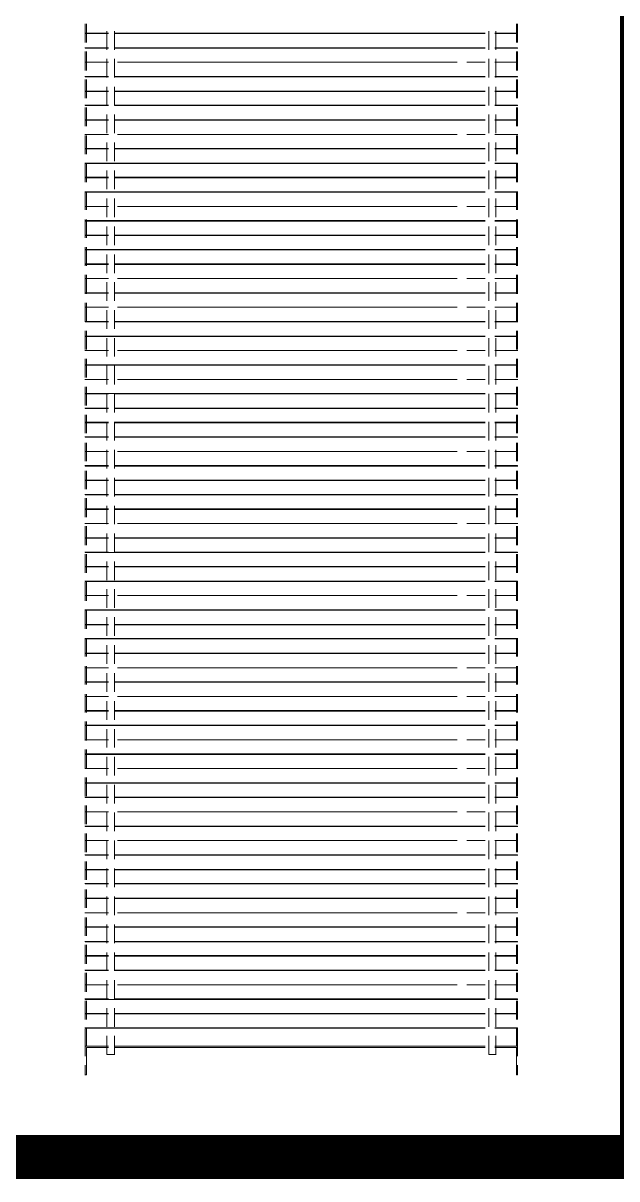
# Model space of a CAD drawing. Extents: x 1264 to 8183, y -10806 to -8316.
# Drawn here: x 1999.3 to 2059, y -8912.1 to -8795.9 of the extents above; entities that cross this region are included whole.
import ezdxf

# ---------------------------------------------------------------- set-up
doc = ezdxf.new("R2010")
doc.units = 0
doc.header["$LTSCALE"] = 200
doc.header["$MEASUREMENT"] = 0
doc.layers.get('0').update_dxf_attribs({"linetype": 'CONTINUOUS'})
doc.layers.add('SHEET', color=33, linetype='CONTINUOUS')
doc.layers.add('VCD', color=241, linetype='CONTINUOUS')

# ---------------------------------------------------------------- blocks, each defined once
blk = doc.blocks.new('A$C8c66ea1c')
at = {"layer": 'SHEET', "color": 1, "lineweight": 50, "const_width": 3}
blk.add_lwpolyline([(0, 0.027), (0, 83.837), (-117.243, 83.837), (0, 83.837), (0, 167.647), (0, 83.837), (0, 167.647), (-117.243, 167.647), (0, 167.647), (-117.243, 167.647), (-117.243, 83.837), (-117.243, 167.647), (-117.243, 83.837), (0, 83.837), (-117.243, 83.837), (0, 83.837), (0, 0.027), (-117.243, 0.027), (0, 0.027), (-117.243, 0.027)], close=True, dxfattribs=at)
at = {"layer": 'VCD', "lineweight": 9}
for points in [[(0, 83.837), (-117.243, 83.837), (-117.243, 167.647), (0, 167.647)], [(-76.091, 121.86), (-77.382, 121.86)], [(-77.382, 121.779), (-76.091, 121.779)], [(-74.181, 121.86), (-75.472, 121.86)], [(-75.472, 121.779), (-74.181, 121.779)], [(-72.298, 121.86), (-73.563, 121.86)], [(-73.563, 121.779), (-72.298, 121.779)], [(-70.389, 121.86), (-71.653, 121.86)], [(-71.653, 121.779), (-70.389, 121.779)], [(-68.479, 121.86), (-69.743, 121.86)], [(-69.743, 121.779), (-68.479, 121.779)], [(-66.569, 121.86), (-67.834, 121.86)], [(-67.834, 121.779), (-66.569, 121.779)], [(-64.66, 121.86), (-65.924, 121.86)], [(-65.924, 121.779), (-64.66, 121.779)], [(-62.75, 121.86), (-64.014, 121.86)], [(-64.014, 121.779), (-62.75, 121.779)], [(-60.84, 121.86), (-62.131, 121.86)], [(-62.131, 121.779), (-60.84, 121.779)], [(-58.931, 121.86), (-60.222, 121.86)], [(-60.222, 121.779), (-58.931, 121.779)], [(-57.048, 121.86), (-58.312, 121.86)], [(-58.312, 121.779), (-57.048, 121.779)], [(-55.138, 121.86), (-56.402, 121.86)], [(-56.402, 121.779), (-55.138, 121.779)], [(-53.229, 121.86), (-54.493, 121.86)], [(-54.493, 121.779), (-53.229, 121.779)], [(-51.319, 121.86), (-52.583, 121.86)], [(-52.583, 121.779), (-51.319, 121.779)], [(-49.409, 121.86), (-50.673, 121.86)], [(-50.673, 121.779), (-49.409, 121.779)], [(-47.5, 121.86), (-48.764, 121.86)], [(-48.764, 121.779), (-47.5, 121.779)], [(-45.59, 121.86), (-46.854, 121.86)], [(-46.854, 121.779), (-45.59, 121.779)], [(-43.68, 121.86), (-44.971, 121.86)], [(-44.971, 121.779), (-43.68, 121.779)], [(-41.771, 121.86), (-43.062, 121.86)], [(-43.062, 121.779), (-41.771, 121.779)], [(-39.888, 121.86), (-41.152, 121.86)], [(-41.152, 121.779), (-39.888, 121.779)], [(-37.978, 121.86), (-39.242, 121.86)], [(-39.242, 121.779), (-37.978, 121.779)], [(-36.069, 121.86), (-37.333, 121.86)], [(-37.333, 121.779), (-36.069, 121.779)], [(-34.159, 121.86), (-35.423, 121.86)], [(-35.423, 121.779), (-34.159, 121.779)], [(-32.249, 121.86), (-33.513, 121.86)], [(-33.513, 121.779), (-32.249, 121.779)], [(-30.34, 121.86), (-31.604, 121.86)], [(-31.604, 121.779), (-30.34, 121.779)], [(-28.43, 121.86), (-29.721, 121.86)], [(-29.721, 121.779), (-28.43, 121.779)], [(-27.811, 121.779), (-26.52, 121.779)], [(-24.637, 121.86), (-25.902, 121.86)], [(-25.902, 121.779), (-24.637, 121.779)], [(-22.728, 121.86), (-23.992, 121.86)], [(-23.992, 121.779), (-22.728, 121.779)], [(-20.818, 121.86), (-22.082, 121.86)], [(-22.082, 121.779), (-20.818, 121.779)], [(-18.908, 121.86), (-20.173, 121.86)], [(-20.173, 121.779), (-18.908, 121.779)], [(-16.999, 121.86), (-18.263, 121.86)], [(-18.263, 121.779), (-16.999, 121.779)], [(-15.089, 121.86), (-16.353, 121.86)], [(-16.353, 121.779), (-15.089, 121.779)], [(-13.179, 121.86), (-14.47, 121.86)], [(-14.47, 121.779), (-13.179, 121.779)], [(-11.27, 121.86), (-12.561, 121.86)], [(-12.561, 121.779), (-11.27, 121.779)], [(-9.387, 121.86), (-10.651, 121.86)], [(-10.651, 121.779), (-9.387, 121.779)], [(-7.558, 121.86), (-8.741, 121.86)], [(-7.558, 121.833), (-7.558, 121.887)], [(-7.558, 121.752), (-7.558, 121.806)], [(-74.746, 118.39), (-74.746, 119.655)], [(-74.746, 96.451), (-74.746, 119.298)], [(-69.824, 118.39), (-69.824, 119.655)], [(-69.824, 96.451), (-69.824, 119.298)], [(-64.902, 118.39), (-64.902, 119.655)], [(-64.902, 96.451), (-64.902, 119.298)], [(-59.98, 118.39), (-59.98, 119.655)], [(-59.98, 96.451), (-59.98, 119.298)], [(-58.016, 118.39), (-58.016, 119.655)], [(-58.016, 96.451), (-58.016, 119.298)], [(-55.058, 118.39), (-55.058, 119.655)], [(-55.058, 96.451), (-55.058, 119.298)], [(-53.094, 118.39), (-53.094, 119.655)], [(-53.094, 96.451), (-53.094, 119.298)], [(-48.172, 118.39), (-48.172, 119.655)], [(-48.172, 96.451), (-48.172, 119.298)], [(-43.25, 118.39), (-43.25, 119.655)], [(-43.25, 96.451), (-43.25, 119.298)], [(-38.328, 118.39), (-38.328, 119.655)], [(-38.328, 96.451), (-38.328, 119.298)], [(-33.406, 118.39), (-33.406, 119.655)], [(-33.406, 96.451), (-33.406, 119.298)], [(-31.442, 118.39), (-31.442, 119.655)], [(-31.442, 96.451), (-31.442, 119.298)], [(-28.484, 118.39), (-28.484, 119.655)], [(-28.484, 96.451), (-28.484, 119.298)], [(-26.52, 118.39), (-26.52, 119.655)], [(-26.52, 96.451), (-26.52, 119.298)], [(-23.562, 118.39), (-23.562, 119.655)], [(-23.562, 96.451), (-23.562, 119.298)], [(-21.598, 118.39), (-21.598, 119.655)], [(-21.598, 96.451), (-21.598, 119.298)], [(-16.676, 118.39), (-16.676, 119.655)], [(-16.676, 96.451), (-16.676, 119.298)], [(-11.754, 118.39), (-11.754, 119.655)], [(-11.754, 96.451), (-11.754, 119.298)], [(-7.558, 119.655), (-7.558, 118.39)], [(-7.558, 119.298), (-7.558, 96.451)], [(-74.746, 114.16), (-74.746, 115.425)], [(-69.824, 114.16), (-69.824, 115.425)], [(-64.902, 114.16), (-64.902, 115.425)], [(-59.98, 114.16), (-59.98, 115.425)], [(-58.016, 114.16), (-58.016, 115.425)], [(-55.058, 114.16), (-55.058, 115.425)], [(-53.094, 114.16), (-53.094, 115.425)], [(-48.172, 114.16), (-48.172, 115.425)], [(-43.25, 114.16), (-43.25, 115.425)], [(-38.328, 114.16), (-38.328, 115.425)], [(-33.406, 114.16), (-33.406, 115.425)], [(-31.442, 114.16), (-31.442, 115.425)], [(-28.484, 114.16), (-28.484, 115.425)], [(-26.52, 114.16), (-26.52, 115.425)], [(-23.562, 114.16), (-23.562, 115.425)], [(-21.598, 114.16), (-21.598, 115.425)], [(-16.676, 114.16), (-16.676, 115.425)], [(-11.754, 114.16), (-11.754, 115.425)], [(-7.558, 115.425), (-7.558, 114.16)], [(-74.746, 94.541), (-74.746, 95.805)], [(-69.824, 94.541), (-69.824, 95.805)], [(-64.902, 94.541), (-64.902, 95.805)], [(-59.98, 94.541), (-59.98, 95.805)], [(-58.016, 94.541), (-58.016, 95.805)], [(-55.058, 94.541), (-55.058, 95.805)], [(-53.094, 94.541), (-53.094, 95.805)], [(-48.172, 94.541), (-48.172, 95.805)], [(-43.25, 94.541), (-43.25, 95.805)], [(-38.328, 94.541), (-38.328, 95.805)], [(-33.406, 94.541), (-33.406, 95.805)], [(-31.442, 94.541), (-31.442, 95.805)], [(-28.484, 94.541), (-28.484, 95.805)], [(-26.52, 94.541), (-26.52, 95.805)], [(-23.562, 94.541), (-23.562, 95.805)], [(-21.598, 94.541), (-21.598, 95.805)], [(-16.676, 94.541), (-16.676, 95.805)], [(-11.754, 94.541), (-11.754, 95.805)], [(-7.558, 95.805), (-7.558, 94.541)], [(-77.382, 92.416), (-76.091, 92.416)], [(-75.472, 92.416), (-74.181, 92.416)], [(-73.563, 92.416), (-72.298, 92.416)], [(-71.653, 92.416), (-70.389, 92.416)], [(-69.743, 92.416), (-68.479, 92.416)], [(-67.834, 92.416), (-66.569, 92.416)], [(-65.924, 92.416), (-64.66, 92.416)], [(-64.014, 92.416), (-62.75, 92.416)], [(-62.131, 92.416), (-60.84, 92.416)], [(-60.222, 92.416), (-58.931, 92.416)], [(-58.312, 92.416), (-57.048, 92.416)], [(-56.402, 92.416), (-55.138, 92.416)], [(-54.493, 92.416), (-53.229, 92.416)], [(-52.583, 92.416), (-51.319, 92.416)], [(-50.673, 92.416), (-49.409, 92.416)], [(-48.764, 92.416), (-47.5, 92.416)], [(-46.854, 92.416), (-45.59, 92.416)], [(-44.971, 92.416), (-43.68, 92.416)], [(-43.062, 92.416), (-41.771, 92.416)], [(-41.152, 92.416), (-39.888, 92.416)], [(-39.242, 92.416), (-37.978, 92.416)], [(-37.333, 92.416), (-36.069, 92.416)], [(-35.423, 92.416), (-34.159, 92.416)], [(-33.513, 92.416), (-32.249, 92.416)], [(-31.604, 92.416), (-30.34, 92.416)], [(-29.721, 92.416), (-28.43, 92.416)], [(-27.811, 92.416), (-26.52, 92.416)], [(-25.902, 92.416), (-24.637, 92.416)], [(-23.992, 92.416), (-22.728, 92.416)], [(-22.082, 92.416), (-20.818, 92.416)], [(-20.173, 92.416), (-18.908, 92.416)], [(-18.263, 92.416), (-16.999, 92.416)], [(-16.353, 92.416), (-15.089, 92.416)], [(-14.47, 92.416), (-13.179, 92.416)], [(-12.561, 92.416), (-11.27, 92.416)], [(-10.651, 92.416), (-9.387, 92.416)], [(-7.558, 92.309), (-7.558, 92.362)], [(-77.382, 92.336), (-76.091, 92.336)], [(-75.472, 92.336), (-74.181, 92.336)], [(-73.563, 92.336), (-72.298, 92.336)], [(-71.653, 92.336), (-70.389, 92.336)], [(-69.743, 92.336), (-68.479, 92.336)], [(-67.834, 92.336), (-66.569, 92.336)], [(-65.924, 92.336), (-64.66, 92.336)], [(-64.014, 92.336), (-62.75, 92.336)], [(-62.131, 92.336), (-60.84, 92.336)], [(-60.222, 92.336), (-58.931, 92.336)], [(-58.312, 92.336), (-57.048, 92.336)], [(-56.402, 92.336), (-55.138, 92.336)], [(-54.493, 92.336), (-53.229, 92.336)], [(-52.583, 92.336), (-51.319, 92.336)], [(-50.673, 92.336), (-49.409, 92.336)], [(-48.764, 92.336), (-47.5, 92.336)], [(-46.854, 92.336), (-45.59, 92.336)], [(-44.971, 92.336), (-43.68, 92.336)], [(-43.062, 92.336), (-41.771, 92.336)], [(-41.152, 92.336), (-39.888, 92.336)], [(-39.242, 92.336), (-37.978, 92.336)], [(-37.333, 92.336), (-36.069, 92.336)], [(-35.423, 92.336), (-34.159, 92.336)], [(-33.513, 92.336), (-32.249, 92.336)], [(-31.604, 92.336), (-30.34, 92.336)], [(-29.721, 92.336), (-28.43, 92.336)], [(-25.902, 92.336), (-24.637, 92.336)], [(-23.992, 92.336), (-22.728, 92.336)], [(-22.082, 92.336), (-20.818, 92.336)], [(-20.173, 92.336), (-18.908, 92.336)], [(-18.263, 92.336), (-16.999, 92.336)], [(-16.353, 92.336), (-15.089, 92.336)], [(-14.47, 92.336), (-13.179, 92.336)], [(-12.561, 92.336), (-11.27, 92.336)], [(-10.651, 92.336), (-9.387, 92.336)]]:
    blk.add_lwpolyline(points, close=True, dxfattribs=at)
for points in [[(-76.736, 121.887), (-76.736, 121.833)], [(-76.709, 120.273), (-76.709, 121.86), (-76.736, 121.86), (-76.736, 120.273)], [(-75.741, 121.887), (-75.741, 121.833)], [(-75.714, 120.273), (-75.714, 121.86), (-75.741, 121.86), (-75.741, 120.273)], [(-74.746, 121.887), (-74.746, 121.833)], [(-74.746, 121.86), (-74.746, 120.273), (-74.746, 121.86), (-74.719, 121.86)], [(-73.778, 121.887), (-73.778, 121.833)], [(-73.751, 120.273), (-73.751, 121.86), (-73.778, 121.86), (-73.778, 120.273)], [(-72.783, 121.887), (-72.783, 121.833)], [(-72.756, 120.273), (-72.756, 121.86), (-72.783, 121.86), (-72.783, 120.273)], [(-71.814, 121.887), (-71.814, 121.833)], [(-71.787, 120.273), (-71.787, 121.86), (-71.814, 121.86), (-71.814, 120.273)], [(-70.819, 121.887), (-70.819, 121.833)], [(-70.792, 120.273), (-70.792, 121.86), (-70.819, 121.86), (-70.819, 120.273)], [(-69.824, 121.887), (-69.824, 121.833)], [(-69.824, 121.86), (-69.824, 120.273), (-69.824, 121.86), (-69.797, 121.86)], [(-68.856, 121.887), (-68.856, 121.833)], [(-68.829, 120.273), (-68.829, 121.86), (-68.856, 121.86), (-68.856, 120.273)], [(-67.86, 121.887), (-67.86, 121.833)], [(-67.834, 120.273), (-67.834, 121.86), (-67.86, 121.86), (-67.86, 120.273)], [(-67.86, 121.86), (-67.86, 94.541)], [(-67.834, 94.541), (-67.834, 121.779)], [(-66.892, 121.887), (-66.892, 121.833)], [(-66.865, 120.273), (-66.865, 121.86), (-66.892, 121.86), (-66.892, 120.273)], [(-65.897, 121.887), (-65.897, 121.833)], [(-65.87, 120.273), (-65.87, 121.86), (-65.897, 121.86), (-65.897, 120.273)], [(-65.897, 121.779), (-65.897, 94.541)], [(-65.87, 94.541), (-65.87, 121.779)], [(-64.902, 121.887), (-64.902, 121.833)], [(-64.902, 121.86), (-64.902, 120.273), (-64.902, 121.86), (-64.875, 121.86)], [(-63.934, 121.887), (-63.934, 121.833)], [(-63.907, 120.273), (-63.907, 121.86), (-63.934, 121.86), (-63.934, 120.273)], [(-63.934, 121.779), (-63.934, 94.541)], [(-63.907, 94.541), (-63.907, 121.779)], [(-62.938, 121.887), (-62.938, 121.833)], [(-62.911, 120.273), (-62.911, 121.86), (-62.938, 121.86), (-62.938, 120.273)], [(-61.97, 121.887), (-61.97, 121.833)], [(-61.943, 120.273), (-61.943, 121.86), (-61.97, 121.86), (-61.97, 120.273)], [(-61.97, 121.779), (-61.97, 94.541)], [(-61.943, 94.541), (-61.943, 121.779)], [(-60.975, 121.887), (-60.975, 121.833)], [(-60.948, 120.273), (-60.948, 121.86), (-60.975, 121.86), (-60.975, 120.273)], [(-59.98, 121.887), (-59.98, 121.833)], [(-59.98, 121.86), (-59.98, 120.273), (-59.98, 121.86), (-59.953, 121.86)], [(-59.011, 121.887), (-59.011, 121.833)], [(-58.985, 120.273), (-58.985, 121.86), (-59.011, 121.86), (-59.011, 120.273)], [(-58.016, 121.887), (-58.016, 121.833)], [(-58.016, 121.86), (-58.016, 120.273), (-58.016, 121.86), (-57.989, 121.86)], [(-57.048, 121.887), (-57.048, 121.833)], [(-57.021, 120.273), (-57.021, 121.86), (-57.048, 121.86), (-57.048, 120.273)], [(-56.053, 121.887), (-56.053, 121.833)], [(-56.026, 120.273), (-56.026, 121.86), (-56.053, 121.86), (-56.053, 120.273)], [(-56.053, 121.779), (-56.053, 94.541)], [(-56.026, 94.541), (-56.026, 121.779)], [(-55.058, 121.887), (-55.058, 121.833)], [(-55.058, 121.86), (-55.058, 120.273), (-55.058, 121.86), (-55.031, 121.86)], [(-54.089, 121.887), (-54.089, 121.833)], [(-54.062, 120.273), (-54.062, 121.86), (-54.089, 121.86), (-54.089, 120.273)], [(-54.089, 121.779), (-54.089, 94.541)], [(-54.062, 94.541), (-54.062, 121.779)], [(-53.094, 121.887), (-53.094, 121.833)], [(-53.094, 121.86), (-53.094, 120.273), (-53.094, 121.86), (-53.067, 121.86)], [(-52.126, 121.887), (-52.126, 121.833)], [(-52.099, 120.273), (-52.099, 121.86), (-52.126, 121.86), (-52.126, 120.273)], [(-52.126, 121.779), (-52.126, 94.541)], [(-51.131, 121.887), (-51.131, 121.833)], [(-51.104, 120.273), (-51.104, 121.86), (-51.131, 121.86), (-51.131, 120.273)], [(-50.162, 121.887), (-50.162, 121.833)], [(-50.135, 120.273), (-50.135, 121.86), (-50.162, 121.86), (-50.162, 120.273)], [(-49.167, 121.887), (-49.167, 121.833)], [(-49.14, 120.273), (-49.14, 121.86), (-49.167, 121.86), (-49.167, 120.273)], [(-48.172, 121.887), (-48.172, 121.833)], [(-48.172, 121.86), (-48.172, 120.273), (-48.172, 121.86), (-48.145, 121.86)], [(-47.204, 121.887), (-47.204, 121.833)], [(-47.177, 120.273), (-47.177, 121.86), (-47.204, 121.86), (-47.204, 120.273)], [(-46.209, 121.887), (-46.209, 121.833)], [(-46.182, 120.273), (-46.182, 121.86), (-46.209, 121.86), (-46.209, 120.273)], [(-45.24, 121.887), (-45.24, 121.833)], [(-45.213, 120.273), (-45.213, 121.86), (-45.24, 121.86), (-45.24, 120.273)], [(-44.245, 121.887), (-44.245, 121.833)], [(-44.218, 120.273), (-44.218, 121.86), (-44.245, 121.86), (-44.245, 120.273)], [(-43.25, 121.887), (-43.25, 121.833)], [(-43.25, 121.86), (-43.25, 120.273), (-43.25, 121.86), (-43.223, 121.86)], [(-42.282, 121.887), (-42.282, 121.833)], [(-42.255, 120.273), (-42.255, 121.86), (-42.282, 121.86), (-42.282, 120.273)], [(-41.286, 121.887), (-41.286, 121.833)], [(-41.26, 120.273), (-41.26, 121.86), (-41.286, 121.86), (-41.286, 120.273)], [(-41.26, 94.541), (-41.26, 121.86)], [(-40.318, 121.887), (-40.318, 121.833)], [(-40.291, 120.273), (-40.291, 121.86), (-40.318, 121.86), (-40.318, 120.273)], [(-39.323, 121.887), (-39.323, 121.833)], [(-39.296, 120.273), (-39.296, 121.86), (-39.323, 121.86), (-39.323, 120.273)], [(-39.323, 121.86), (-39.323, 94.541)], [(-39.296, 94.541), (-39.296, 121.86)], [(-38.328, 121.887), (-38.328, 121.833)], [(-38.328, 121.86), (-38.328, 120.273), (-38.328, 121.86), (-38.301, 121.86)], [(-37.36, 121.887), (-37.36, 121.833)], [(-37.333, 120.273), (-37.333, 121.86), (-37.36, 121.86), (-37.36, 120.273)], [(-37.36, 121.86), (-37.36, 94.541)], [(-37.333, 94.541), (-37.333, 121.779)], [(-36.364, 121.887), (-36.364, 121.833)], [(-36.337, 120.273), (-36.337, 121.86), (-36.364, 121.86), (-36.364, 120.273)], [(-35.396, 121.887), (-35.396, 121.833)], [(-35.369, 120.273), (-35.369, 121.86), (-35.396, 121.86), (-35.396, 120.273)], [(-35.396, 121.779), (-35.396, 94.541)], [(-35.369, 94.541), (-35.369, 121.779)], [(-34.401, 121.887), (-34.401, 121.833)], [(-34.374, 120.273), (-34.374, 121.86), (-34.401, 121.86), (-34.401, 120.273)], [(-33.406, 121.887), (-33.406, 121.833)], [(-33.406, 121.86), (-33.406, 120.273), (-33.406, 121.86), (-33.379, 121.86)], [(-32.437, 121.887), (-32.437, 121.833)], [(-32.411, 120.273), (-32.411, 121.86), (-32.437, 121.86), (-32.437, 120.273)], [(-31.442, 121.887), (-31.442, 121.833)], [(-31.442, 121.86), (-31.442, 120.273), (-31.442, 121.86), (-31.415, 121.86)], [(-30.474, 121.887), (-30.474, 121.833)], [(-30.447, 120.273), (-30.447, 121.86), (-30.474, 121.86), (-30.474, 120.273)], [(-29.479, 121.887), (-29.479, 121.833)], [(-29.452, 120.273), (-29.452, 121.86), (-29.479, 121.86), (-29.479, 120.273)], [(-29.479, 121.779), (-29.479, 94.541)], [(-29.452, 94.541), (-29.452, 121.779)], [(-28.484, 121.887), (-28.484, 121.833)], [(-28.484, 121.86), (-28.484, 120.273), (-28.484, 121.86), (-28.457, 121.86)], [(-26.52, 121.86), (-27.811, 121.86), (-26.52, 121.86), (-26.52, 120.273), (-26.52, 121.86), (-26.493, 121.86)], [(-27.515, 121.887), (-27.515, 121.833)], [(-27.488, 120.273), (-27.488, 121.86), (-27.515, 121.86), (-27.515, 120.273)], [(-27.515, 121.779), (-27.515, 94.541)], [(-27.488, 94.541), (-27.488, 121.779)], [(-26.52, 121.887), (-26.52, 121.833)], [(-25.552, 121.887), (-25.552, 121.833)], [(-25.525, 120.273), (-25.525, 121.86), (-25.552, 121.86), (-25.552, 120.273)], [(-25.552, 121.779), (-25.552, 94.541)], [(-25.525, 94.541), (-25.525, 121.779)], [(-24.557, 121.887), (-24.557, 121.833)], [(-24.53, 120.273), (-24.53, 121.86), (-24.557, 121.86), (-24.557, 120.273)], [(-23.562, 121.887), (-23.562, 121.833)], [(-23.562, 121.86), (-23.562, 120.273), (-23.562, 121.86), (-23.535, 121.86)], [(-22.593, 121.887), (-22.593, 121.833)], [(-22.566, 120.273), (-22.566, 121.86), (-22.593, 121.86), (-22.593, 120.273)], [(-21.598, 121.887), (-21.598, 121.833)], [(-21.598, 121.86), (-21.598, 120.273), (-21.598, 121.86), (-21.571, 121.86)], [(-20.63, 121.887), (-20.63, 121.833)], [(-20.603, 120.273), (-20.603, 121.86), (-20.63, 121.86), (-20.63, 120.273)], [(-19.635, 121.887), (-19.635, 121.833)], [(-19.608, 120.273), (-19.608, 121.86), (-19.635, 121.86), (-19.635, 120.273)], [(-18.666, 121.887), (-18.666, 121.833)], [(-18.639, 120.273), (-18.639, 121.86), (-18.666, 121.86), (-18.666, 120.273)], [(-17.671, 121.887), (-17.671, 121.833)], [(-17.644, 120.273), (-17.644, 121.86), (-17.671, 121.86), (-17.671, 120.273)], [(-16.676, 121.887), (-16.676, 121.833)], [(-16.676, 121.86), (-16.676, 120.273), (-16.676, 121.86), (-16.649, 121.86)], [(-15.708, 121.887), (-15.708, 121.833)], [(-15.681, 120.273), (-15.681, 121.86), (-15.708, 121.86), (-15.708, 120.273)], [(-14.713, 121.887), (-14.713, 121.833)], [(-14.686, 120.273), (-14.686, 121.86), (-14.713, 121.86), (-14.713, 120.273)], [(-13.744, 121.887), (-13.744, 121.833)], [(-13.717, 120.273), (-13.717, 121.86), (-13.744, 121.86), (-13.744, 120.273)], [(-12.749, 121.887), (-12.749, 121.833)], [(-12.722, 120.273), (-12.722, 121.86), (-12.749, 121.86), (-12.749, 120.273)], [(-11.754, 121.887), (-11.754, 121.833)], [(-11.754, 121.86), (-11.754, 120.273), (-11.754, 121.86), (-11.727, 121.86)], [(-10.786, 121.887), (-10.786, 121.833)], [(-10.759, 120.273), (-10.759, 121.86), (-10.786, 121.86), (-10.786, 120.273)], [(-10.759, 94.541), (-10.759, 121.86)], [(-9.79, 121.887), (-9.79, 121.833)], [(-9.764, 120.273), (-9.764, 121.86), (-9.79, 121.86), (-9.79, 120.273)], [(-8.822, 121.887), (-8.822, 121.833)], [(-8.795, 120.273), (-8.795, 121.86), (-8.822, 121.86), (-8.822, 120.273)], [(-8.822, 121.86), (-8.822, 94.541)], [(-8.795, 94.541), (-8.795, 121.86)], [(-6.886, 121.86), (-7.558, 121.86), (-7.558, 121.779), (-8.741, 121.779), (-7.558, 121.779), (-7.558, 120.273), (-7.558, 121.86), (-7.558, 120.273)], [(-7.477, 120.273), (-7.477, 121.779), (-5.595, 121.779), (-5.595, 121.86), (-6.267, 121.86)], [(-5.595, 121.887), (-5.595, 121.833)], [(-76.871, 120.381), (-75.607, 120.381)], [(-74.988, 120.381), (-73.697, 120.381)], [(-73.078, 120.381), (-71.787, 120.381)], [(-71.169, 120.381), (-69.905, 120.381)], [(-69.259, 120.381), (-67.995, 120.381)], [(-67.349, 120.381), (-66.085, 120.381)], [(-65.44, 120.381), (-64.176, 120.381)], [(-63.53, 120.381), (-62.266, 120.381)], [(-61.62, 120.381), (-60.356, 120.381)], [(-59.738, 120.381), (-58.447, 120.381)], [(-57.828, 120.381), (-56.537, 120.381)], [(-55.918, 120.381), (-54.654, 120.381)], [(-54.009, 120.381), (-52.744, 120.381)], [(-52.099, 120.381), (-50.835, 120.381)], [(-50.189, 120.381), (-48.925, 120.381)], [(-48.28, 120.381), (-47.015, 120.381)], [(-46.37, 120.381), (-45.106, 120.381)], [(-44.46, 120.381), (-43.196, 120.381)], [(-42.578, 120.381), (-41.286, 120.381)], [(-40.668, 120.381), (-39.377, 120.381)], [(-38.758, 120.381), (-37.494, 120.381)], [(-36.849, 120.381), (-35.584, 120.381)], [(-34.939, 120.381), (-33.675, 120.381)], [(-33.029, 120.381), (-31.765, 120.381)], [(-31.12, 120.381), (-29.855, 120.381)], [(-29.21, 120.381), (-27.946, 120.381)], [(-27.327, 120.381), (-26.036, 120.381)], [(-25.417, 120.381), (-24.126, 120.381)], [(-23.508, 120.381), (-22.244, 120.381)], [(-21.598, 120.381), (-20.334, 120.381)], [(-19.688, 120.381), (-18.424, 120.381)], [(-17.779, 120.381), (-16.515, 120.381)], [(-15.869, 120.381), (-14.605, 120.381)], [(-13.959, 120.381), (-12.695, 120.381)], [(-12.077, 120.381), (-10.786, 120.381)], [(-10.167, 120.381), (-8.876, 120.381)], [(-8.257, 120.381), (-6.993, 120.381), (-6.993, 119.87), (-8.257, 119.87)], [(-75.607, 119.87), (-76.871, 119.87)], [(-76.736, 119.87), (-76.736, 94.541)], [(-76.736, 119.655), (-76.736, 118.39)], [(-76.736, 119.298), (-76.736, 96.451)], [(-76.709, 94.541), (-76.709, 119.87)], [(-76.709, 118.39), (-76.709, 119.655)], [(-76.709, 96.451), (-76.709, 119.298)], [(-75.741, 119.87), (-75.741, 94.541)], [(-75.741, 119.655), (-75.741, 118.39)], [(-75.741, 119.298), (-75.741, 96.451)], [(-75.714, 94.541), (-75.714, 119.87)], [(-75.714, 118.39), (-75.714, 119.655)], [(-75.714, 96.451), (-75.714, 119.298)], [(-73.697, 119.87), (-74.988, 119.87)], [(-73.778, 119.87), (-73.778, 94.541)], [(-73.778, 119.655), (-73.778, 118.39)], [(-73.778, 119.298), (-73.778, 96.451)], [(-73.751, 94.541), (-73.751, 119.87)], [(-73.751, 118.39), (-73.751, 119.655)], [(-73.751, 96.451), (-73.751, 119.298)], [(-71.787, 119.87), (-73.078, 119.87)], [(-72.783, 119.87), (-72.783, 94.541)], [(-72.783, 119.655), (-72.783, 118.39)], [(-72.783, 119.298), (-72.783, 96.451)], [(-72.756, 94.541), (-72.756, 119.87)], [(-72.756, 118.39), (-72.756, 119.655)], [(-72.756, 96.451), (-72.756, 119.298)], [(-71.814, 119.87), (-71.814, 94.541)], [(-71.814, 119.655), (-71.814, 118.39)], [(-71.814, 119.298), (-71.814, 96.451)], [(-71.787, 94.541), (-71.787, 119.87)], [(-71.787, 118.39), (-71.787, 119.655)], [(-71.787, 96.451), (-71.787, 119.298)], [(-69.905, 119.87), (-71.169, 119.87)], [(-70.819, 119.87), (-70.819, 94.541)], [(-70.819, 119.655), (-70.819, 118.39)], [(-70.819, 119.298), (-70.819, 96.451)], [(-70.792, 94.541), (-70.792, 119.87)], [(-70.792, 118.39), (-70.792, 119.655)], [(-70.792, 96.451), (-70.792, 119.298)], [(-67.995, 119.87), (-69.259, 119.87)], [(-68.856, 119.87), (-68.856, 94.541)], [(-68.856, 119.655), (-68.856, 118.39)], [(-68.856, 119.298), (-68.856, 96.451)], [(-68.829, 94.541), (-68.829, 119.87)], [(-68.829, 118.39), (-68.829, 119.655)], [(-68.829, 96.451), (-68.829, 119.298)], [(-67.86, 119.655), (-67.86, 118.39)], [(-67.86, 119.298), (-67.86, 96.451)], [(-67.834, 118.39), (-67.834, 119.655)], [(-67.834, 96.451), (-67.834, 119.298)], [(-66.085, 119.87), (-67.349, 119.87)], [(-66.892, 119.87), (-66.892, 94.541)], [(-66.892, 119.655), (-66.892, 118.39)], [(-66.892, 119.298), (-66.892, 96.451)], [(-66.865, 94.541), (-66.865, 119.87)], [(-66.865, 118.39), (-66.865, 119.655)], [(-66.865, 96.451), (-66.865, 119.298)], [(-65.897, 119.655), (-65.897, 118.39)], [(-65.897, 119.298), (-65.897, 96.451)], [(-65.87, 118.39), (-65.87, 119.655)], [(-65.87, 96.451), (-65.87, 119.298)], [(-64.176, 119.87), (-65.44, 119.87)], [(-63.934, 119.655), (-63.934, 118.39)], [(-63.934, 119.298), (-63.934, 96.451)], [(-63.907, 118.39), (-63.907, 119.655)], [(-63.907, 96.451), (-63.907, 119.298)], [(-62.266, 119.87), (-63.53, 119.87)], [(-62.938, 119.87), (-62.938, 94.541)], [(-62.938, 119.655), (-62.938, 118.39)], [(-62.938, 119.298), (-62.938, 96.451)], [(-62.911, 94.541), (-62.911, 119.87)], [(-62.911, 118.39), (-62.911, 119.655)], [(-62.911, 96.451), (-62.911, 119.298)], [(-61.97, 119.655), (-61.97, 118.39)], [(-61.97, 119.298), (-61.97, 96.451)], [(-61.943, 118.39), (-61.943, 119.655)], [(-61.943, 96.451), (-61.943, 119.298)], [(-60.356, 119.87), (-61.62, 119.87)], [(-60.975, 119.87), (-60.975, 94.541)], [(-60.975, 119.655), (-60.975, 118.39)], [(-60.975, 119.298), (-60.975, 96.451)], [(-60.948, 94.541), (-60.948, 119.87)], [(-60.948, 118.39), (-60.948, 119.655)], [(-60.948, 96.451), (-60.948, 119.298)], [(-58.447, 119.87), (-59.738, 119.87)], [(-59.011, 119.87), (-59.011, 94.541)], [(-59.011, 119.655), (-59.011, 118.39)], [(-59.011, 119.298), (-59.011, 96.451)], [(-58.985, 94.541), (-58.985, 119.87)], [(-58.985, 118.39), (-58.985, 119.655)], [(-58.985, 96.451), (-58.985, 119.298)], [(-56.537, 119.87), (-57.828, 119.87)], [(-57.048, 119.87), (-57.048, 94.541)], [(-57.048, 119.655), (-57.048, 118.39)], [(-57.048, 119.298), (-57.048, 96.451)], [(-57.021, 94.541), (-57.021, 119.87)], [(-57.021, 118.39), (-57.021, 119.655)], [(-57.021, 96.451), (-57.021, 119.298)], [(-56.053, 119.655), (-56.053, 118.39)], [(-56.053, 119.298), (-56.053, 96.451)], [(-56.026, 118.39), (-56.026, 119.655)], [(-56.026, 96.451), (-56.026, 119.298)], [(-54.654, 119.87), (-55.918, 119.87)], [(-54.089, 119.655), (-54.089, 118.39)], [(-54.089, 119.298), (-54.089, 96.451)], [(-54.062, 118.39), (-54.062, 119.655)], [(-54.062, 96.451), (-54.062, 119.298)], [(-52.744, 119.87), (-54.009, 119.87)], [(-52.126, 119.655), (-52.126, 118.39)], [(-52.126, 119.298), (-52.126, 96.451)], [(-52.099, 94.541), (-52.099, 119.87)], [(-50.835, 119.87), (-52.099, 119.87)], [(-52.099, 118.39), (-52.099, 119.655)], [(-52.099, 96.451), (-52.099, 119.298)], [(-51.131, 119.87), (-51.131, 94.541)], [(-51.131, 119.655), (-51.131, 118.39)], [(-51.131, 119.298), (-51.131, 96.451)], [(-51.104, 94.541), (-51.104, 119.87)], [(-51.104, 118.39), (-51.104, 119.655)], [(-51.104, 96.451), (-51.104, 119.298)], [(-48.925, 119.87), (-50.189, 119.87)], [(-50.162, 119.87), (-50.162, 94.541)], [(-50.162, 119.655), (-50.162, 118.39)], [(-50.162, 119.298), (-50.162, 96.451)], [(-50.135, 94.541), (-50.135, 119.87)], [(-50.135, 118.39), (-50.135, 119.655)], [(-50.135, 96.451), (-50.135, 119.298)], [(-49.167, 119.87), (-49.167, 94.541)], [(-49.167, 119.655), (-49.167, 118.39)], [(-49.167, 119.298), (-49.167, 96.451)], [(-49.14, 94.541), (-49.14, 119.87)], [(-49.14, 118.39), (-49.14, 119.655)], [(-49.14, 96.451), (-49.14, 119.298)], [(-47.015, 119.87), (-48.28, 119.87)], [(-47.204, 119.87), (-47.204, 94.541)], [(-47.204, 119.655), (-47.204, 118.39)], [(-47.204, 119.298), (-47.204, 96.451)], [(-47.177, 94.541), (-47.177, 119.87)], [(-47.177, 118.39), (-47.177, 119.655)], [(-47.177, 96.451), (-47.177, 119.298)], [(-45.106, 119.87), (-46.37, 119.87)], [(-46.209, 119.87), (-46.209, 94.541)], [(-46.209, 119.655), (-46.209, 118.39)], [(-46.209, 119.298), (-46.209, 96.451)], [(-46.182, 94.541), (-46.182, 119.87)], [(-46.182, 118.39), (-46.182, 119.655)], [(-46.182, 96.451), (-46.182, 119.298)], [(-45.24, 119.87), (-45.24, 94.541)], [(-45.24, 119.655), (-45.24, 118.39)], [(-45.24, 119.298), (-45.24, 96.451)], [(-45.213, 94.541), (-45.213, 119.87)], [(-45.213, 118.39), (-45.213, 119.655)], [(-45.213, 96.451), (-45.213, 119.298)], [(-43.196, 119.87), (-44.46, 119.87)], [(-44.245, 119.87), (-44.245, 94.541)], [(-44.245, 119.655), (-44.245, 118.39)], [(-44.245, 119.298), (-44.245, 96.451)], [(-44.218, 94.541), (-44.218, 119.87)], [(-44.218, 118.39), (-44.218, 119.655)], [(-44.218, 96.451), (-44.218, 119.298)], [(-41.286, 119.87), (-42.578, 119.87)], [(-42.282, 119.87), (-42.282, 94.541)], [(-42.282, 119.655), (-42.282, 118.39)], [(-42.282, 119.298), (-42.282, 96.451)], [(-42.255, 94.541), (-42.255, 119.87)], [(-42.255, 118.39), (-42.255, 119.655)], [(-42.255, 96.451), (-42.255, 119.298)], [(-41.286, 119.87), (-41.286, 94.541)], [(-41.286, 119.655), (-41.286, 118.39)], [(-41.286, 119.298), (-41.286, 96.451)], [(-41.26, 118.39), (-41.26, 119.655)], [(-41.26, 96.451), (-41.26, 119.298)], [(-39.377, 119.87), (-40.668, 119.87)], [(-40.318, 119.87), (-40.318, 94.541)], [(-40.318, 119.655), (-40.318, 118.39)], [(-40.318, 119.298), (-40.318, 96.451)], [(-40.291, 94.541), (-40.291, 119.87)], [(-40.291, 118.39), (-40.291, 119.655)], [(-40.291, 96.451), (-40.291, 119.298)], [(-39.323, 119.655), (-39.323, 118.39)], [(-39.323, 119.298), (-39.323, 96.451)], [(-39.296, 118.39), (-39.296, 119.655)], [(-39.296, 96.451), (-39.296, 119.298)], [(-37.494, 119.87), (-38.758, 119.87)], [(-37.36, 119.655), (-37.36, 118.39)], [(-37.36, 119.298), (-37.36, 96.451)], [(-37.333, 118.39), (-37.333, 119.655)], [(-37.333, 96.451), (-37.333, 119.298)], [(-35.584, 119.87), (-36.849, 119.87)], [(-36.364, 119.87), (-36.364, 94.541)], [(-36.364, 119.655), (-36.364, 118.39)], [(-36.364, 119.298), (-36.364, 96.451)], [(-36.337, 94.541), (-36.337, 119.87)], [(-36.337, 118.39), (-36.337, 119.655)], [(-36.337, 96.451), (-36.337, 119.298)], [(-35.396, 119.655), (-35.396, 118.39)], [(-35.396, 119.298), (-35.396, 96.451)], [(-35.369, 118.39), (-35.369, 119.655)], [(-35.369, 96.451), (-35.369, 119.298)], [(-33.675, 119.87), (-34.939, 119.87)], [(-34.401, 119.87), (-34.401, 94.541)], [(-34.401, 119.655), (-34.401, 118.39)], [(-34.401, 119.298), (-34.401, 96.451)], [(-34.374, 94.541), (-34.374, 119.87)], [(-34.374, 118.39), (-34.374, 119.655)], [(-34.374, 96.451), (-34.374, 119.298)], [(-31.765, 119.87), (-33.029, 119.87)], [(-32.437, 119.87), (-32.437, 94.541)], [(-32.437, 119.655), (-32.437, 118.39)], [(-32.437, 119.298), (-32.437, 96.451)], [(-32.411, 94.541), (-32.411, 119.87)], [(-32.411, 118.39), (-32.411, 119.655)], [(-32.411, 96.451), (-32.411, 119.298)], [(-29.855, 119.87), (-31.12, 119.87)], [(-30.474, 119.87), (-30.474, 94.541)], [(-30.474, 119.655), (-30.474, 118.39)], [(-30.474, 119.298), (-30.474, 96.451)], [(-30.447, 94.541), (-30.447, 119.87)], [(-30.447, 118.39), (-30.447, 119.655)], [(-30.447, 96.451), (-30.447, 119.298)], [(-29.479, 119.655), (-29.479, 118.39)], [(-29.479, 119.298), (-29.479, 96.451)], [(-29.452, 118.39), (-29.452, 119.655)], [(-29.452, 96.451), (-29.452, 119.298)], [(-27.946, 119.87), (-29.21, 119.87)], [(-27.515, 119.655), (-27.515, 118.39)], [(-27.515, 119.298), (-27.515, 96.451)], [(-27.488, 118.39), (-27.488, 119.655)], [(-27.488, 96.451), (-27.488, 119.298)], [(-26.036, 119.87), (-27.327, 119.87)], [(-25.552, 119.655), (-25.552, 118.39)], [(-25.552, 119.298), (-25.552, 96.451)], [(-25.525, 118.39), (-25.525, 119.655)], [(-25.525, 96.451), (-25.525, 119.298)], [(-24.126, 119.87), (-25.417, 119.87)], [(-24.557, 119.87), (-24.557, 94.541)], [(-24.557, 119.655), (-24.557, 118.39)], [(-24.557, 119.298), (-24.557, 96.451)], [(-24.53, 94.541), (-24.53, 119.87)], [(-24.53, 118.39), (-24.53, 119.655)], [(-24.53, 96.451), (-24.53, 119.298)], [(-22.244, 119.87), (-23.508, 119.87)], [(-22.593, 119.87), (-22.593, 94.541)], [(-22.593, 119.655), (-22.593, 118.39)], [(-22.593, 119.298), (-22.593, 96.451)], [(-22.566, 94.541), (-22.566, 119.87)], [(-22.566, 118.39), (-22.566, 119.655)], [(-22.566, 96.451), (-22.566, 119.298)], [(-20.334, 119.87), (-21.598, 119.87)], [(-20.63, 119.87), (-20.63, 94.541)], [(-20.63, 119.655), (-20.63, 118.39)], [(-20.63, 119.298), (-20.63, 96.451)], [(-20.603, 94.541), (-20.603, 119.87)], [(-20.603, 118.39), (-20.603, 119.655)], [(-20.603, 96.451), (-20.603, 119.298)], [(-18.424, 119.87), (-19.688, 119.87)], [(-19.635, 119.87), (-19.635, 94.541)], [(-19.635, 119.655), (-19.635, 118.39)], [(-19.635, 119.298), (-19.635, 96.451)], [(-19.608, 94.541), (-19.608, 119.87)], [(-19.608, 118.39), (-19.608, 119.655)], [(-19.608, 96.451), (-19.608, 119.298)], [(-18.666, 119.87), (-18.666, 94.541)], [(-18.666, 119.655), (-18.666, 118.39)], [(-18.666, 119.298), (-18.666, 96.451)], [(-18.639, 94.541), (-18.639, 119.87)], [(-18.639, 118.39), (-18.639, 119.655)], [(-18.639, 96.451), (-18.639, 119.298)], [(-16.515, 119.87), (-17.779, 119.87)], [(-17.671, 119.87), (-17.671, 94.541)], [(-17.671, 119.655), (-17.671, 118.39)], [(-17.671, 119.298), (-17.671, 96.451)], [(-17.644, 94.541), (-17.644, 119.87)], [(-17.644, 118.39), (-17.644, 119.655)], [(-17.644, 96.451), (-17.644, 119.298)], [(-14.605, 119.87), (-15.869, 119.87)], [(-15.708, 119.87), (-15.708, 94.541)], [(-15.708, 119.655), (-15.708, 118.39)], [(-15.708, 119.298), (-15.708, 96.451)], [(-15.681, 94.541), (-15.681, 119.87)], [(-15.681, 118.39), (-15.681, 119.655)], [(-15.681, 96.451), (-15.681, 119.298)], [(-14.713, 119.87), (-14.713, 94.541)], [(-14.713, 119.655), (-14.713, 118.39)], [(-14.713, 119.298), (-14.713, 96.451)], [(-14.686, 94.541), (-14.686, 119.87)], [(-14.686, 118.39), (-14.686, 119.655)], [(-14.686, 96.451), (-14.686, 119.298)], [(-12.695, 119.87), (-13.959, 119.87)], [(-13.744, 119.87), (-13.744, 94.541)], [(-13.744, 119.655), (-13.744, 118.39)], [(-13.744, 119.298), (-13.744, 96.451)], [(-13.717, 94.541), (-13.717, 119.87)], [(-13.717, 118.39), (-13.717, 119.655)], [(-13.717, 96.451), (-13.717, 119.298)], [(-12.749, 119.87), (-12.749, 94.541)], [(-12.749, 119.655), (-12.749, 118.39)], [(-12.749, 119.298), (-12.749, 96.451)], [(-12.722, 94.541), (-12.722, 119.87)], [(-12.722, 118.39), (-12.722, 119.655)], [(-12.722, 96.451), (-12.722, 119.298)], [(-10.786, 119.87), (-12.077, 119.87)], [(-10.786, 119.87), (-10.786, 94.541)], [(-10.786, 119.655), (-10.786, 118.39)], [(-10.786, 119.298), (-10.786, 96.451)], [(-10.759, 118.39), (-10.759, 119.655)], [(-10.759, 96.451), (-10.759, 119.298)], [(-8.876, 119.87), (-10.167, 119.87)], [(-9.79, 119.87), (-9.79, 94.541)], [(-9.79, 119.655), (-9.79, 118.39)], [(-9.79, 119.298), (-9.79, 96.451)], [(-9.764, 94.541), (-9.764, 119.87)], [(-9.764, 118.39), (-9.764, 119.655)], [(-9.764, 96.451), (-9.764, 119.298)], [(-8.822, 119.655), (-8.822, 118.39)], [(-8.822, 119.298), (-8.822, 96.451)], [(-8.795, 118.39), (-8.795, 119.655)], [(-8.795, 96.451), (-8.795, 119.298)], [(-7.558, 119.87), (-7.558, 94.541)], [(-7.558, 119.655), (-7.558, 118.39)], [(-7.558, 119.298), (-7.558, 96.451)], [(-7.477, 94.541), (-7.477, 119.87)], [(-7.477, 118.39), (-7.477, 119.655)], [(-7.477, 96.451), (-7.477, 119.298)], [(-6.993, 119.897), (-6.993, 119.843)], [(-76.736, 115.425), (-76.736, 114.16)], [(-76.709, 114.16), (-76.709, 115.425)], [(-75.741, 115.425), (-75.741, 114.16)], [(-75.714, 114.16), (-75.714, 115.425)], [(-73.778, 115.425), (-73.778, 114.16)], [(-73.751, 114.16), (-73.751, 115.425)], [(-72.783, 115.425), (-72.783, 114.16)], [(-72.756, 114.16), (-72.756, 115.425)], [(-71.814, 115.425), (-71.814, 114.16)], [(-71.787, 114.16), (-71.787, 115.425)], [(-70.819, 115.425), (-70.819, 114.16)], [(-70.792, 114.16), (-70.792, 115.425)], [(-68.856, 115.425), (-68.856, 114.16)], [(-68.829, 114.16), (-68.829, 115.425)], [(-67.86, 115.425), (-67.86, 114.16)], [(-67.834, 114.16), (-67.834, 115.425)], [(-66.892, 115.425), (-66.892, 114.16)], [(-66.865, 114.16), (-66.865, 115.425)], [(-65.897, 115.425), (-65.897, 114.16)], [(-65.87, 114.16), (-65.87, 115.425)], [(-63.934, 115.425), (-63.934, 114.16)], [(-63.907, 114.16), (-63.907, 115.425)], [(-62.938, 115.425), (-62.938, 114.16)], [(-62.911, 114.16), (-62.911, 115.425)], [(-61.97, 115.425), (-61.97, 114.16)], [(-61.943, 114.16), (-61.943, 115.425)], [(-60.975, 115.425), (-60.975, 114.16)], [(-60.948, 114.16), (-60.948, 115.425)], [(-59.011, 115.425), (-59.011, 114.16)], [(-58.985, 114.16), (-58.985, 115.425)], [(-57.048, 115.425), (-57.048, 114.16)], [(-57.021, 114.16), (-57.021, 115.425)], [(-56.053, 115.425), (-56.053, 114.16)], [(-56.026, 114.16), (-56.026, 115.425)], [(-54.089, 115.425), (-54.089, 114.16)], [(-54.062, 114.16), (-54.062, 115.425)], [(-52.126, 115.425), (-52.126, 114.16)], [(-52.099, 114.16), (-52.099, 115.425)], [(-51.131, 115.425), (-51.131, 114.16)], [(-51.104, 114.16), (-51.104, 115.425)], [(-50.162, 115.425), (-50.162, 114.16)], [(-50.135, 114.16), (-50.135, 115.425)], [(-49.167, 115.425), (-49.167, 114.16)], [(-49.14, 114.16), (-49.14, 115.425)], [(-47.204, 115.425), (-47.204, 114.16)], [(-47.177, 114.16), (-47.177, 115.425)], [(-46.209, 115.425), (-46.209, 114.16)], [(-46.182, 114.16), (-46.182, 115.425)], [(-45.24, 115.425), (-45.24, 114.16)], [(-45.213, 114.16), (-45.213, 115.425)], [(-44.245, 115.425), (-44.245, 114.16)], [(-44.218, 114.16), (-44.218, 115.425)], [(-42.282, 115.425), (-42.282, 114.16)], [(-42.255, 114.16), (-42.255, 115.425)], [(-41.286, 115.425), (-41.286, 114.16)], [(-41.26, 114.16), (-41.26, 115.425)], [(-40.318, 115.425), (-40.318, 114.16)], [(-40.291, 114.16), (-40.291, 115.425)], [(-39.323, 115.425), (-39.323, 114.16)], [(-39.296, 114.16), (-39.296, 115.425)], [(-37.36, 115.425), (-37.36, 114.16)], [(-37.333, 114.16), (-37.333, 115.425)], [(-36.364, 115.425), (-36.364, 114.16)], [(-36.337, 114.16), (-36.337, 115.425)], [(-35.396, 115.425), (-35.396, 114.16)], [(-35.369, 114.16), (-35.369, 115.425)], [(-34.401, 115.425), (-34.401, 114.16)], [(-34.374, 114.16), (-34.374, 115.425)], [(-32.437, 115.425), (-32.437, 114.16)], [(-32.411, 114.16), (-32.411, 115.425)], [(-30.474, 115.425), (-30.474, 114.16)], [(-30.447, 114.16), (-30.447, 115.425)], [(-29.479, 115.425), (-29.479, 114.16)], [(-29.452, 114.16), (-29.452, 115.425)], [(-27.515, 115.425), (-27.515, 114.16)], [(-27.488, 114.16), (-27.488, 115.425)], [(-25.552, 115.425), (-25.552, 114.16)], [(-25.525, 114.16), (-25.525, 115.425)], [(-24.557, 115.425), (-24.557, 114.16)], [(-24.53, 114.16), (-24.53, 115.425)], [(-22.593, 115.425), (-22.593, 114.16)], [(-22.566, 114.16), (-22.566, 115.425)], [(-20.63, 115.425), (-20.63, 114.16)], [(-20.603, 114.16), (-20.603, 115.425)], [(-19.635, 115.425), (-19.635, 114.16)], [(-19.608, 114.16), (-19.608, 115.425)], [(-18.666, 115.425), (-18.666, 114.16)], [(-18.639, 114.16), (-18.639, 115.425)], [(-17.671, 115.425), (-17.671, 114.16)], [(-17.644, 114.16), (-17.644, 115.425)], [(-15.708, 115.425), (-15.708, 114.16)], [(-15.681, 114.16), (-15.681, 115.425)], [(-14.713, 115.425), (-14.713, 114.16)], [(-14.686, 114.16), (-14.686, 115.425)], [(-13.744, 115.425), (-13.744, 114.16)], [(-13.717, 114.16), (-13.717, 115.425)], [(-12.749, 115.425), (-12.749, 114.16)], [(-12.722, 114.16), (-12.722, 115.425)], [(-10.786, 115.425), (-10.786, 114.16)], [(-10.759, 114.16), (-10.759, 115.425)], [(-9.79, 115.425), (-9.79, 114.16)], [(-9.764, 114.16), (-9.764, 115.425)], [(-8.822, 115.425), (-8.822, 114.16)], [(-8.795, 114.16), (-8.795, 115.425)], [(-7.558, 115.425), (-7.558, 114.16)], [(-7.477, 114.16), (-7.477, 115.425)], [(-76.871, 94.299), (-75.607, 94.299)], [(-74.988, 94.299), (-73.697, 94.299)], [(-73.078, 94.299), (-71.787, 94.299)], [(-71.169, 94.299), (-69.905, 94.299)], [(-69.259, 94.299), (-67.995, 94.299)], [(-67.349, 94.299), (-66.085, 94.299)], [(-65.44, 94.299), (-64.176, 94.299)], [(-63.53, 94.299), (-62.266, 94.299)], [(-61.62, 94.299), (-60.356, 94.299)], [(-59.738, 94.299), (-58.447, 94.299)], [(-57.828, 94.299), (-56.537, 94.299)], [(-55.918, 94.299), (-54.654, 94.299)], [(-54.009, 94.299), (-52.744, 94.299)], [(-52.099, 94.299), (-50.835, 94.299)], [(-50.189, 94.299), (-48.925, 94.299)], [(-48.28, 94.299), (-47.015, 94.299)], [(-46.37, 94.299), (-45.106, 94.299)], [(-44.46, 94.299), (-43.196, 94.299)], [(-42.578, 94.299), (-41.286, 94.299)], [(-40.668, 94.299), (-39.377, 94.299)], [(-38.758, 94.299), (-37.494, 94.299)], [(-36.849, 94.299), (-35.584, 94.299)], [(-34.939, 94.299), (-33.675, 94.299)], [(-33.029, 94.299), (-31.765, 94.299)], [(-31.12, 94.299), (-29.855, 94.299)], [(-29.21, 94.299), (-27.946, 94.299)], [(-27.327, 94.299), (-26.036, 94.299)], [(-25.417, 94.299), (-24.126, 94.299)], [(-23.508, 94.299), (-22.244, 94.299)], [(-21.598, 94.299), (-20.334, 94.299)], [(-19.688, 94.299), (-18.424, 94.299)], [(-17.779, 94.299), (-16.515, 94.299)], [(-15.869, 94.299), (-14.605, 94.299)], [(-13.959, 94.299), (-12.695, 94.299)], [(-12.077, 94.299), (-10.786, 94.299)], [(-10.167, 94.299), (-8.876, 94.299)], [(-8.257, 94.299), (-6.993, 94.299), (-6.993, 93.815), (-8.257, 93.815)], [(-75.607, 93.815), (-76.871, 93.815)], [(-76.736, 93.896), (-76.736, 92.336), (-76.709, 92.336), (-76.709, 93.896)], [(-75.741, 93.896), (-75.741, 92.336), (-75.714, 92.336), (-75.714, 93.896)], [(-73.697, 93.815), (-74.988, 93.815)], [(-74.719, 92.336), (-74.746, 92.336), (-74.746, 93.896), (-74.746, 92.336)], [(-73.778, 93.896), (-73.778, 92.336), (-73.751, 92.336), (-73.751, 93.896)], [(-71.787, 93.815), (-73.078, 93.815)], [(-72.783, 93.896), (-72.783, 92.336), (-72.756, 92.336), (-72.756, 93.896)], [(-71.814, 93.896), (-71.814, 92.336), (-71.787, 92.336), (-71.787, 93.896)], [(-69.905, 93.815), (-71.169, 93.815)], [(-70.819, 93.896), (-70.819, 92.336), (-70.792, 92.336), (-70.792, 93.896)], [(-69.797, 92.336), (-69.824, 92.336), (-69.824, 93.896), (-69.824, 92.336)], [(-67.995, 93.815), (-69.259, 93.815)], [(-68.856, 93.896), (-68.856, 92.336), (-68.829, 92.336), (-68.829, 93.896)], [(-67.86, 93.896), (-67.86, 92.336), (-67.834, 92.336), (-67.834, 93.896)], [(-66.085, 93.815), (-67.349, 93.815)], [(-66.892, 93.896), (-66.892, 92.336), (-66.865, 92.336), (-66.865, 93.896)], [(-65.897, 93.896), (-65.897, 92.336), (-65.87, 92.336), (-65.87, 93.896)], [(-64.176, 93.815), (-65.44, 93.815)], [(-64.875, 92.336), (-64.902, 92.336), (-64.902, 93.896), (-64.902, 92.336)], [(-63.934, 93.896), (-63.934, 92.336), (-63.907, 92.336), (-63.907, 93.896)], [(-62.266, 93.815), (-63.53, 93.815)], [(-62.938, 93.896), (-62.938, 92.336), (-62.911, 92.336), (-62.911, 93.896)], [(-61.97, 93.896), (-61.97, 92.336), (-61.943, 92.336), (-61.943, 93.896)], [(-60.356, 93.815), (-61.62, 93.815)], [(-60.975, 93.896), (-60.975, 92.336), (-60.948, 92.336), (-60.948, 93.896)], [(-59.953, 92.336), (-59.98, 92.336), (-59.98, 93.896), (-59.98, 92.336)], [(-58.447, 93.815), (-59.738, 93.815)], [(-59.011, 93.896), (-59.011, 92.336), (-58.985, 92.336), (-58.985, 93.896)], [(-57.989, 92.336), (-58.016, 92.336), (-58.016, 93.896), (-58.016, 92.336)], [(-56.537, 93.815), (-57.828, 93.815)], [(-57.048, 93.896), (-57.048, 92.336), (-57.021, 92.336), (-57.021, 93.896)], [(-56.053, 93.896), (-56.053, 92.336), (-56.026, 92.336), (-56.026, 93.896)], [(-54.654, 93.815), (-55.918, 93.815)], [(-55.031, 92.336), (-55.058, 92.336), (-55.058, 93.896), (-55.058, 92.336)], [(-54.089, 93.896), (-54.089, 92.336), (-54.062, 92.336), (-54.062, 93.896)], [(-52.744, 93.815), (-54.009, 93.815)], [(-53.067, 92.336), (-53.094, 92.336), (-53.094, 93.896), (-53.094, 92.336)], [(-52.126, 93.896), (-52.126, 92.336), (-52.099, 92.336), (-52.099, 93.896)], [(-50.835, 93.815), (-52.099, 93.815)], [(-51.131, 93.896), (-51.131, 92.336), (-51.104, 92.336), (-51.104, 93.896)], [(-48.925, 93.815), (-50.189, 93.815)], [(-50.162, 93.896), (-50.162, 92.336), (-50.135, 92.336), (-50.135, 93.896)], [(-49.167, 93.896), (-49.167, 92.336), (-49.14, 92.336), (-49.14, 93.896)], [(-47.015, 93.815), (-48.28, 93.815)], [(-48.145, 92.336), (-48.172, 92.336), (-48.172, 93.896), (-48.172, 92.336)], [(-47.204, 93.896), (-47.204, 92.336), (-47.177, 92.336), (-47.177, 93.896)], [(-45.106, 93.815), (-46.37, 93.815)], [(-46.209, 93.896), (-46.209, 92.336), (-46.182, 92.336), (-46.182, 93.896)], [(-45.24, 93.896), (-45.24, 92.336), (-45.213, 92.336), (-45.213, 93.896)], [(-43.196, 93.815), (-44.46, 93.815)], [(-44.245, 93.896), (-44.245, 92.336), (-44.218, 92.336), (-44.218, 93.896)], [(-43.223, 92.336), (-43.25, 92.336), (-43.25, 93.896), (-43.25, 92.336)], [(-41.286, 93.815), (-42.578, 93.815)], [(-42.282, 93.896), (-42.282, 92.336), (-42.255, 92.336), (-42.255, 93.896)], [(-41.286, 93.896), (-41.286, 92.336), (-41.26, 92.336), (-41.26, 93.896)], [(-39.377, 93.815), (-40.668, 93.815)], [(-40.318, 93.896), (-40.318, 92.336), (-40.291, 92.336), (-40.291, 93.896)], [(-39.323, 93.896), (-39.323, 92.336), (-39.296, 92.336), (-39.296, 93.896)], [(-37.494, 93.815), (-38.758, 93.815)], [(-38.301, 92.336), (-38.328, 92.336), (-38.328, 93.896), (-38.328, 92.336)], [(-37.36, 93.896), (-37.36, 92.336), (-37.333, 92.336), (-37.333, 93.896)], [(-35.584, 93.815), (-36.849, 93.815)], [(-36.364, 93.896), (-36.364, 92.336), (-36.337, 92.336), (-36.337, 93.896)], [(-35.396, 93.896), (-35.396, 92.336), (-35.369, 92.336), (-35.369, 93.896)], [(-33.675, 93.815), (-34.939, 93.815)], [(-34.401, 93.896), (-34.401, 92.336), (-34.374, 92.336), (-34.374, 93.896)], [(-33.379, 92.336), (-33.406, 92.336), (-33.406, 93.896), (-33.406, 92.336)], [(-31.765, 93.815), (-33.029, 93.815)], [(-32.437, 93.896), (-32.437, 92.336), (-32.411, 92.336), (-32.411, 93.896)], [(-31.415, 92.336), (-31.442, 92.336), (-31.442, 93.896), (-31.442, 92.336)], [(-29.855, 93.815), (-31.12, 93.815)], [(-30.474, 93.896), (-30.474, 92.336), (-30.447, 92.336), (-30.447, 93.896)], [(-29.479, 93.896), (-29.479, 92.336), (-29.452, 92.336), (-29.452, 93.896)], [(-27.946, 93.815), (-29.21, 93.815)], [(-28.457, 92.336), (-28.484, 92.336), (-28.484, 93.896), (-28.484, 92.336)], [(-26.493, 92.336), (-26.52, 92.336), (-26.52, 93.896), (-26.52, 92.336), (-27.811, 92.336), (-26.52, 92.336)], [(-27.515, 93.896), (-27.515, 92.336), (-27.488, 92.336), (-27.488, 93.896)], [(-26.036, 93.815), (-27.327, 93.815)], [(-25.552, 93.896), (-25.552, 92.336), (-25.525, 92.336), (-25.525, 93.896)], [(-24.126, 93.815), (-25.417, 93.815)], [(-24.557, 93.896), (-24.557, 92.336), (-24.53, 92.336), (-24.53, 93.896)], [(-23.535, 92.336), (-23.562, 92.336), (-23.562, 93.896), (-23.562, 92.336)], [(-22.244, 93.815), (-23.508, 93.815)], [(-22.593, 93.896), (-22.593, 92.336), (-22.566, 92.336), (-22.566, 93.896)], [(-21.571, 92.336), (-21.598, 92.336), (-21.598, 93.896), (-21.598, 92.336)], [(-20.334, 93.815), (-21.598, 93.815)], [(-20.63, 93.896), (-20.63, 92.336), (-20.603, 92.336), (-20.603, 93.896)], [(-18.424, 93.815), (-19.688, 93.815)], [(-19.635, 93.896), (-19.635, 92.336), (-19.608, 92.336), (-19.608, 93.896)], [(-18.666, 93.896), (-18.666, 92.336), (-18.639, 92.336), (-18.639, 93.896)], [(-16.515, 93.815), (-17.779, 93.815)], [(-17.671, 93.896), (-17.671, 92.336), (-17.644, 92.336), (-17.644, 93.896)], [(-16.649, 92.336), (-16.676, 92.336), (-16.676, 93.896), (-16.676, 92.336)], [(-14.605, 93.815), (-15.869, 93.815)], [(-15.708, 93.896), (-15.708, 92.336), (-15.681, 92.336), (-15.681, 93.896)], [(-14.713, 93.896), (-14.713, 92.336), (-14.686, 92.336), (-14.686, 93.896)], [(-12.695, 93.815), (-13.959, 93.815)], [(-13.744, 93.896), (-13.744, 92.336), (-13.717, 92.336), (-13.717, 93.896)], [(-12.749, 93.896), (-12.749, 92.336), (-12.722, 92.336), (-12.722, 93.896)], [(-10.786, 93.815), (-12.077, 93.815)], [(-11.727, 92.336), (-11.754, 92.336), (-11.754, 93.896), (-11.754, 92.336)], [(-10.786, 93.896), (-10.786, 92.336), (-10.759, 92.336), (-10.759, 93.896)], [(-8.876, 93.815), (-10.167, 93.815)], [(-9.79, 93.896), (-9.79, 92.336), (-9.764, 92.336), (-9.764, 93.896)], [(-8.822, 93.896), (-8.822, 92.336), (-8.795, 92.336), (-8.795, 93.896)], [(-7.558, 93.896), (-7.558, 92.336), (-7.558, 93.896), (-7.558, 92.416), (-8.741, 92.416), (-7.558, 92.416), (-7.558, 92.336), (-8.741, 92.336), (-7.558, 92.336), (-6.886, 92.336)], [(-6.267, 92.336), (-5.595, 92.336), (-5.595, 92.416), (-7.477, 92.416), (-7.477, 93.896)], [(-6.993, 93.842), (-6.993, 93.788)], [(-76.709, 92.362), (-76.709, 92.309)], [(-75.714, 92.362), (-75.714, 92.309)], [(-74.746, 92.362), (-74.746, 92.309)], [(-73.751, 92.362), (-73.751, 92.309)], [(-72.756, 92.362), (-72.756, 92.309)], [(-71.787, 92.362), (-71.787, 92.309)], [(-70.792, 92.362), (-70.792, 92.309)], [(-69.824, 92.362), (-69.824, 92.309)], [(-68.829, 92.362), (-68.829, 92.309)], [(-67.834, 92.362), (-67.834, 92.309)], [(-66.865, 92.362), (-66.865, 92.309)], [(-65.87, 92.362), (-65.87, 92.309)], [(-64.902, 92.362), (-64.902, 92.309)], [(-63.907, 92.362), (-63.907, 92.309)], [(-62.911, 92.362), (-62.911, 92.309)], [(-61.943, 92.362), (-61.943, 92.309)], [(-60.948, 92.362), (-60.948, 92.309)], [(-59.98, 92.362), (-59.98, 92.309)], [(-58.985, 92.362), (-58.985, 92.309)], [(-58.016, 92.362), (-58.016, 92.309)], [(-57.021, 92.362), (-57.021, 92.309)], [(-56.026, 92.362), (-56.026, 92.309)], [(-55.058, 92.362), (-55.058, 92.309)], [(-54.062, 92.362), (-54.062, 92.309)], [(-53.094, 92.362), (-53.094, 92.309)], [(-52.099, 92.362), (-52.099, 92.309)], [(-51.104, 92.362), (-51.104, 92.309)], [(-50.135, 92.362), (-50.135, 92.309)], [(-49.14, 92.362), (-49.14, 92.309)], [(-48.172, 92.362), (-48.172, 92.309)], [(-47.177, 92.362), (-47.177, 92.309)], [(-46.182, 92.362), (-46.182, 92.309)], [(-45.213, 92.362), (-45.213, 92.309)], [(-44.218, 92.362), (-44.218, 92.309)], [(-43.25, 92.362), (-43.25, 92.309)], [(-42.255, 92.362), (-42.255, 92.309)], [(-41.26, 92.362), (-41.26, 92.309)], [(-40.291, 92.362), (-40.291, 92.309)], [(-39.296, 92.362), (-39.296, 92.309)], [(-38.328, 92.362), (-38.328, 92.309)], [(-37.333, 92.362), (-37.333, 92.309)], [(-36.337, 92.362), (-36.337, 92.309)], [(-35.369, 92.362), (-35.369, 92.309)], [(-34.374, 92.362), (-34.374, 92.309)], [(-33.406, 92.362), (-33.406, 92.309)], [(-32.411, 92.362), (-32.411, 92.309)], [(-31.442, 92.362), (-31.442, 92.309)], [(-30.447, 92.362), (-30.447, 92.309)], [(-29.452, 92.362), (-29.452, 92.309)], [(-28.484, 92.362), (-28.484, 92.309)], [(-27.488, 92.362), (-27.488, 92.309)], [(-26.52, 92.362), (-26.52, 92.309)], [(-25.525, 92.362), (-25.525, 92.309)], [(-24.53, 92.362), (-24.53, 92.309)], [(-23.562, 92.362), (-23.562, 92.309)], [(-22.566, 92.362), (-22.566, 92.309)], [(-21.598, 92.362), (-21.598, 92.309)], [(-20.603, 92.362), (-20.603, 92.309)], [(-19.608, 92.362), (-19.608, 92.309)], [(-18.639, 92.362), (-18.639, 92.309)], [(-17.644, 92.362), (-17.644, 92.309)], [(-16.676, 92.362), (-16.676, 92.309)], [(-15.681, 92.362), (-15.681, 92.309)], [(-14.686, 92.362), (-14.686, 92.309)], [(-13.717, 92.362), (-13.717, 92.309)], [(-12.722, 92.362), (-12.722, 92.309)], [(-11.754, 92.362), (-11.754, 92.309)], [(-10.759, 92.362), (-10.759, 92.309)], [(-9.764, 92.362), (-9.764, 92.309)], [(-8.795, 92.362), (-8.795, 92.309)], [(-7.558, 92.443), (-7.558, 92.389)], [(-7.558, 92.362), (-7.558, 92.309)], [(-7.477, 92.443), (-7.477, 92.389)]]:
    blk.add_lwpolyline(points, dxfattribs=at)

msp = doc.modelspace()

# ---------------------------------------------------------------- block references
at = {"linetype": 'ByBlock', "lineweight": -3, "xscale": -1.471954248373487, "yscale": 1.471954248373487, "zscale": 1.471954248373487, "rotation": 90}
msp.add_blockref('A$C8c66ea1c', (2184.92, -8909.9), dxfattribs=at)

doc.saveas('drawing.dxf')
